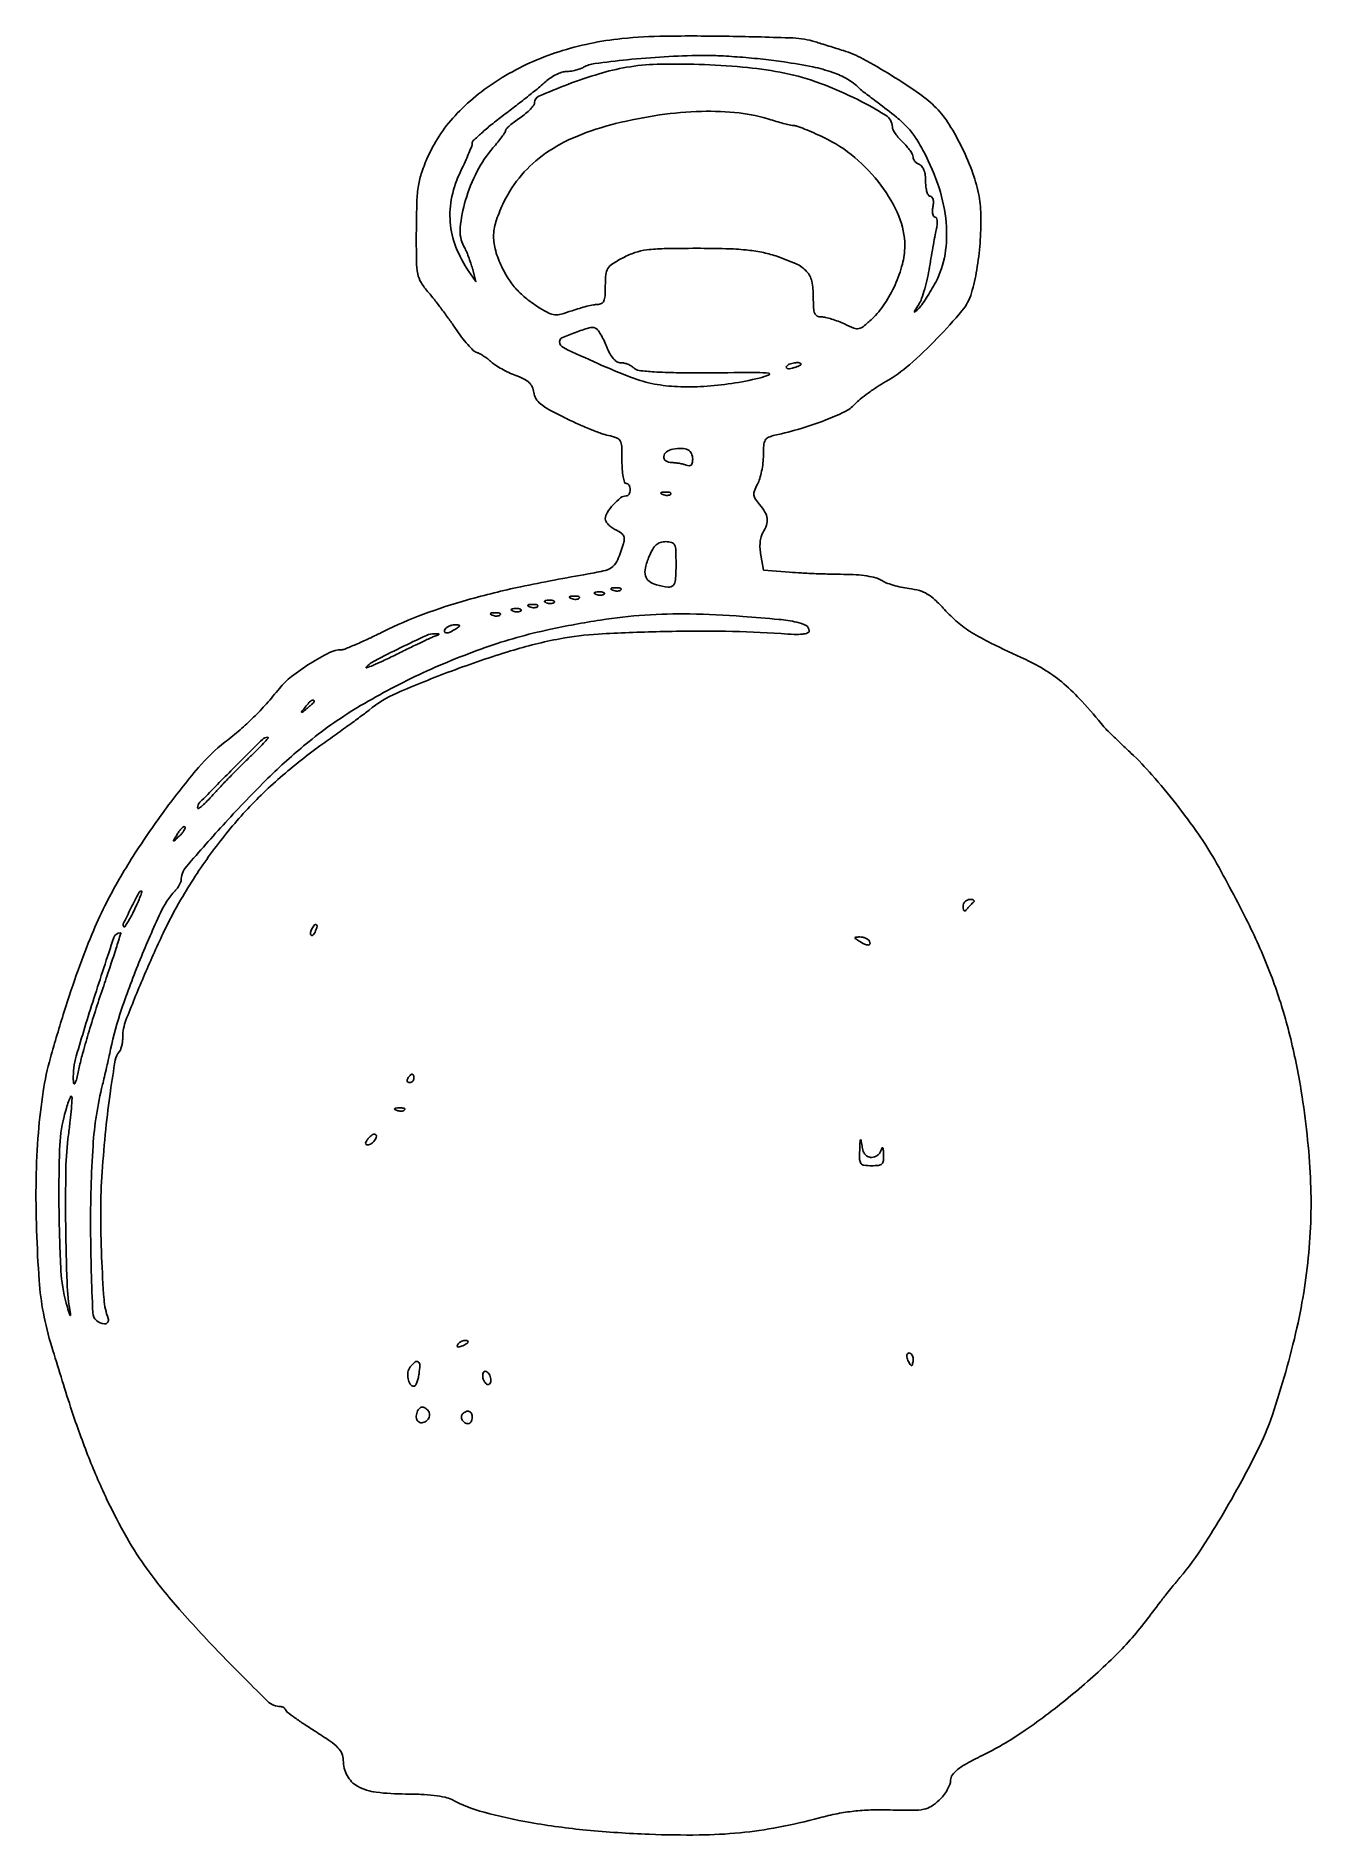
# Model space of a CAD drawing. Extents: x 0 to 307, y 0 to 433.
import ezdxf

# ---------------------------------------------------------------- set-up
doc = ezdxf.new("R2010")
doc.units = 0

msp = doc.modelspace()

# ---------------------------------------------------------------- linework, layer by layer
for points in [[(141, 431.91254, 0.052435), (125.814424, 428.743018, 0.058639), (112.220819, 422.546805, 0.06367), (101.410488, 413.947152, 0.087114), (94.423382, 403.686756, 0.021981), (92.876419, 399.814786, 0.044259), (92.070851, 396.629166, 0.031768), (91.696998, 392.73499, 0.006727), (91.569107, 385.9123, 0.004183), (91.592257, 378.389226, 0.045324), (91.901312, 375.370668, 0.091224), (92.722356, 373.282121, 0.039311), (94.503907, 370.864591, -0.012146), (95.899442, 369.171561, -0.005501), (97.648023, 366.890794, -0.005443), (99.441038, 364.442924, -0.007422), (101, 362.195508, 0.015021), (102.455382, 360.164032, 0.018612), (103.934154, 358.368357, 0.017182), (105.263964, 356.970617, 0.116934), (106.073715, 356.48178, -0.047335), (106.811938, 356.165378, -0.019287), (107.750997, 355.604921, -0.018879), (108.720816, 354.920715, -0.022871), (109.573715, 354.205391, 0.042895), (110.589298, 353.420615, 0.016854), (112.109154, 352.512765, 0.016536), (113.827321, 351.636367, 0.019829), (115.5, 350.931229, -0.026372), (117.473568, 350.068675, -0.073226), (118.710499, 349.202392, -0.097918), (119.437681, 348.180412, -0.076649), (119.80181, 346.865827, 0.110726), (120.316695, 345.399887, 0.082188), (121.455149, 344.107955, 0.045873), (123.537131, 342.705567, 0.010521), (127.30181, 340.745383, 0.00928), (130.296048, 339.334105, 0.009284), (133.340219, 338.035105, 0.009154), (136.037324, 337, 0.035973), (137.75, 336.514501, -0.036934), (139.718219, 335.952478, -0.184262), (140.569049, 335.211618, -0.112797), (140.929574, 333.884709, -0.010164), (141, 330.420545, 0.017357), (141.072155, 328.342681, 0.02826), (141.29375, 326.592285, 0.027631), (141.609154, 325.290355, 0.330798), (142, 325, -0.148195), (142.381354, 324.884432, -0.098894), (142.70625, 324.559375, -0.082425), (142.925306, 324.073457, -0.064853), (143, 323.5, -0.064853), (142.925306, 322.926543, -0.082425), (142.70625, 322.440625, -0.098894), (142.381354, 322.115568, -0.148195), (142, 322, 0.171132), (140.674402, 321.532607, 0.039259), (138.92136, 319.878265, 0.039953), (137.435335, 317.947708, 0.145042), (137, 316.478561, 0.133156), (137.180477, 315.812884, 0.056668), (137.738595, 315.067519, 0.050545), (138.552492, 314.362475, 0.046365), (139.514365, 313.811501, -0.03919), (140.714077, 313.146928, -0.116123), (141.355104, 312.466212, -0.1397), (141.560178, 311.651416, -0.067734), (141.380834, 310.58294, -0.018258), (140.01394, 306.694978, -0.122003), (138.835955, 305.035789, -0.118592), (137.005444, 304.09552, -0.016852), (132.836398, 303.229823, 0.008757), (116.649457, 300.141036, 0.017105), (103.892523, 297.015493, 0.020787), (93.250612, 293.535476, 0.025453), (83.64835, 289.379008, -0.005445), (80.162345, 287.701447, -0.00765), (77.013216, 286.286334, -0.004842), (74.350049, 285.168697, -0.097219), (73.490636, 285, 0.118082), (70.688954, 284.328988, 0.022341), (66.081467, 281.722486, 0.024855), (61.564589, 278.570934, 0.058673), (58.638864, 275.699047, -0.012766), (55.522287, 272.021376, -0.01588), (52.433953, 268.773918, -0.016159), (49.192745, 265.775931, -0.014103), (45.617305, 262.84946, 0.052535), (39.170446, 256.689006, 0.017377), (31.047113, 246.401524, 0.01754), (23.046307, 234.670572, 0.023667), (16.707316, 223.5, 0.020033), (13.558374, 216.611567, 0.011198), (10.256793, 208.005396, 0.010024), (6.911091, 198.038808, 0.007565), (3.622557, 186.965996, 0.03041), (1.862882, 178.820593, 0.017834), (0.705155, 168.910595, 0.016106), (0.161048, 157.683189, 0.012673), (0.272206, 145.505327, 0.008631), (0.89955, 133.389652, 0.030339), (1.908617, 125.65052, 0.025807), (3.921735, 117.491904, 0.005002), (8.460584, 103, 0.014711), (12.549973, 91.546882, 0.017211), (17.11608, 80.948076, 0.018646), (21.958098, 71.613058, 0.028999), (26.878332, 64, 0.022851), (34.672916, 54.310451, 0.012189), (45.130055, 43.029224, 0.005565), (55.799809, 32.308451, 0.196641), (58.998174, 31, -0.091177), (59.342357, 30.936711, -0.066103), (59.685922, 30.750927, -0.064592), (59.976826, 30.47624, -0.077779), (60.166667, 30.152093, 0.138839), (60.53745, 29.664837, 0.005336), (62.384896, 28.30725, 0.00919), (64.639528, 26.749236, 0.006314), (67.25, 25.062452, -0.010403), (70.823961, 22.71145, -0.048225), (72.713904, 21.122706, -0.087787), (73.673946, 19.720217, -0.105232), (74.015313, 18.160358, 0.119379), (74.946166, 14.411627, 0.148582), (77.449591, 11.860844, 0.094963), (81.93197, 10.423023, 0.03009), (88.972506, 9.993839, -0.012276), (92.653311, 9.900791, -0.017879), (95.887349, 9.623346, -0.019584), (98.4981, 9.200696, -0.070441), (100.084682, 8.63891, 0.054754), (107.871862, 5.604555, 0.022149), (119.015408, 3.137528, 0.019665), (132.456759, 1.322023, 0.014231), (147.538631, 0.318041, 0.012032), (159.543005, 0.1506, 0.021485), (169.40009, 0.674299, 0.023355), (178.592844, 1.995489, 0.017839), (188.5, 4.26422, -0.01617), (192.773495, 5.257863, -0.021375), (196.72288, 5.868387, -0.020706), (200.807922, 6.151626, -0.013802), (205.5, 6.152644, 0.006403), (211.018375, 6.072182, 0.049647), (213.581271, 6.322697, 0.091598), (215.361313, 7.032295, 0.048269), (217.25, 8.493528, 0.037823), (218.303472, 9.646712, 0.035428), (219.196757, 10.969936, 0.037426), (219.817279, 12.260568, 0.091833), (220.015554, 13.290469, -0.152937), (220.433515, 14.592742, -0.075364), (221.649349, 15.860413, -0.039865), (223.939955, 17.34853, -0.008881), (228.085806, 19.5, 0.036259), (237.950636, 25.32531, 0.020968), (248.942725, 33.643982, 0.020964), (259.206873, 42.860677, 0.036029), (266.827138, 51.459006, -0.000367), (270.370137, 56.082324, -0.00306), (271.98845, 58.164376, -0.005108), (273.305268, 59.802588, -0.002094), (275.124301, 62, 0.031209), (280.913751, 69.886278, 0.013512), (287.653997, 81.033482, 0.013433), (293.738762, 92.442589, 0.034091), (297.35023, 101.106709, 0.025798), (303.258973, 122.033502, 0.035706), (306.215454, 141.305475, 0.036238), (306.377266, 160.579028, 0.027778), (303.863335, 181.5, 0.021475), (300.913832, 194.810072, 0.02647), (296.988185, 206.900751, 0.023734), (291.443898, 219.507404, 0.012805), (283.497052, 234.5, 0.02486), (279.597485, 240.682517, 0.013183), (274.195337, 247.956509, 0.013183), (268.4166, 254.936564, 0.02483), (263.338323, 260.199615, -0.002017), (261.115208, 262.302649, -0.002669), (259.108668, 264.236762, -0.001914), (257.442143, 265.872859, -0.026241), (256.871441, 266.5, 0.013296), (251.586488, 272.618448, 0.030692), (247.22808, 276.848093, 0.037327), (242.961831, 279.987674, 0.031915), (238.05221, 282.644346, -0.005453), (229.706128, 286.605112, -0.024896), (225.004223, 289.196906, -0.039063), (221.675241, 291.632529, -0.03148), (218.5, 294.727964, 0.020148), (216.227903, 297.045596, 0.055825), (214.404031, 298.413479, 0.065159), (212.49265, 299.225717, 0.035926), (210, 299.730668, -0.021504), (208.118152, 300.055738, -0.018841), (206.185127, 300.552885, -0.019257), (204.472993, 301.135353, -0.052295), (203.332348, 301.716085, 0.079777), (202.014093, 302.298785, 0.024954), (199.89311, 302.7444, 0.022496), (197.277527, 303.039113, 0.016058), (194.332348, 303.142544, -0.005598), (191.264624, 303.186071, -0.003518), (187.680172, 303.302321, -0.003531), (184.154074, 303.466464, -0.006454), (181.281004, 303.657764), (175.062008, 304.152547), (174.389854, 307.735434, -0.031896), (174.197229, 309.31072, -0.03611), (174.218973, 310.832996, -0.039671), (174.441492, 312.162997, -0.078454), (174.85885, 313.145591, 0.0563), (175.727741, 314.963947, 0.112243), (175.901498, 316.54099, 0.105125), (175.377008, 318.106402, 0.04545), (174.086777, 319.899946, -0.030055), (173.062505, 321.235189, -0.123471), (172.716875, 322.186269, -0.119295), (172.854928, 323.205743, -0.027206), (173.580616, 324.802955, 0.047782), (174.121477, 326.136265, 0.022167), (174.576164, 327.950584, 0.021722), (174.888481, 329.913457, 0.028232), (174.993839, 331.730948, -0.017923), (175.085141, 334.177751, -0.111558), (175.448067, 335.370672, -0.160878), (176.22573, 336.07258, -0.049234), (177.75, 336.572351, 0.016895), (184.094863, 338.207531, 0.021091), (189.853958, 340.168538, 0.022005), (194.499432, 342.211794, 0.087584), (197, 344.046879, -0.031429), (198.300519, 345.246304, -0.01271), (200.212472, 346.720173, -0.012518), (202.35644, 348.20677, -0.015538), (204.425437, 349.475754, 0.049256), (210.103536, 353.508221, 0.021517), (216.814459, 359.873673, 0.019232), (222.740304, 366.490995, 0.101011), (225.027958, 370.774453, 0.031774), (226.29804, 376.306831, 0.021121), (227.076894, 382.771552, 0.021301), (227.297592, 389.062411, 0.042933), (226.835373, 394, 0.041603), (225.360508, 399.493029, 0.026386), (222.789021, 405.605313, 0.026566), (219.677877, 411.245009, 0.053953), (216.556331, 415.22556, 0.047063), (212.5465, 418.629851, 0.014061), (205.836346, 423.042734, 0.013897), (198.913922, 427.059901, 0.050309), (194.223392, 429.029174, -0.000699), (192.579031, 429.534875, -0.000478), (190.712497, 430.113713, -0.000481), (188.914451, 430.675094, -0.000974), (187.5, 431.121231, 0.068005), (182.135533, 432.051386, 0.004717), (166.769711, 432.457909, 0.007201), (151.373957, 432.49815, 0.022305)], [(179.984328, 426.305062, -0.01319), (186.851971, 425.108396, -0.034524), (191.677697, 423.783665, -0.047849), (195.226659, 422.145027, -0.065812), (198, 419.994311, 0.031318), (198.358158, 419.674794, 0.001776), (199.528125, 418.762512, 0.002716), (200.931372, 417.688463, 0.001989), (202.5, 416.511071, -0.009612), (207.002015, 413.023359, -0.035132), (209.646012, 410.567223, -0.044532), (211.590244, 408.07744, -0.02305), (213.580372, 404.664262, -0.041599), (217.224363, 396.012571, -0.05627), (218.934325, 387.707922, -0.063383), (218.659727, 380.073326, -0.080633), (216.4222, 373.398939, -0.010838), (215.321832, 371.413422, -0.011184), (214.147473, 369.498438, -0.010965), (213.057908, 367.886529, -0.04608), (212.298337, 367, -0.006072), (211.420588, 366.168853, -0.671853), (211.312739, 366.219256, -0.126735), (211.408269, 366.526253, -0.002161), (212.349615, 368.033994, 0.054296), (213.03262, 369.433738, 0.015727), (213.776111, 371.723017, 0.015615), (214.456473, 374.372642, 0.016077), (214.962698, 377.033994, -0.002613), (215.397608, 379.711215, -0.002542), (215.864353, 382.408423, -0.002506), (216.298509, 384.774865, -0.009458), (216.605798, 386.25, 0.030872), (216.781921, 387.323824, 0.05697), (216.770459, 388.207349, 0.086555), (216.588763, 388.795831, 0.281784), (216.255249, 389, -0.261498), (215.917994, 389.18933, -0.087804), (215.704988, 389.734375, -0.0605), (215.643046, 390.542045, -0.036159), (215.755249, 391.5, 0.037491), (215.869548, 392.498847, 0.072403), (215.784949, 393.297256, 0.112088), (215.522036, 393.810555, 0.222095), (215.116577, 394, -0.262918), (214.687006, 394.242658, -0.059109), (214.327995, 395.037344, -0.046637), (214.081156, 396.178449, -0.029966), (214, 397.531385, 0.032025), (213.90248, 399.052367, 0.055587), (213.60306, 400.280592, 0.072248), (213.128124, 401.161597, 0.14238), (212.5, 401.638374, -0.065344), (211.926496, 401.949383, -0.06185), (211.440625, 402.402886, -0.066426), (211.111388, 402.923803, -0.108165), (211, 403.432675, 0.125176), (210.842381, 404.052402, 0.028296), (210.265625, 404.983289, 0.027612), (209.456977, 406.011403, 0.023735), (208.5, 407, -0.024843), (207.543067, 407.992943, -0.028425), (206.734375, 409.034027, -0.029366), (206.15972, 409.982193, -0.122141), (206, 410.626273, 0.262036), (204.37268, 413.518211, 0.022753), (196.683118, 417.721045, 0.028916), (187.603232, 421.526677, 0.038991), (179, 423.825709, 0.02305), (170.0135, 425.065466, 0.014766), (159.49681, 425.712758, 0.014718), (149.438872, 425.737998, 0.036388), (142.105171, 425.004627, 0.029609), (135.493565, 423.445303, 0.018564), (127.96819, 420.885003, 0.009904), (120.991007, 418.058764, 0.30008), (120, 416.556216, -0.160756), (119.785691, 415.906876, -0.030548), (118.973882, 414.94041, -0.029797), (117.844249, 413.884883, -0.023517), (116.506833, 412.878902, 0.01295), (115.168097, 411.915529, 0.018566), (114.037777, 410.988711, 0.014647), (113.17222, 410.177151, 0.197182), (113.006833, 409.784796, -0.146336), (112.873285, 409.353322, -0.009629), (112.118365, 408.273271, -0.013301), (111.144695, 407.008011, -0.009511), (109.991858, 405.643508, 0.061997), (106.174131, 400.023411, 0.04657), (103.399903, 393.0734, 0.048143), (102.117912, 386.425622, 0.147478), (103.013388, 381.974984, -0.021395), (103.535524, 380.890243, -0.010504), (104.110937, 379.469525, -0.010402), (104.647827, 377.966174, -0.014886), (105.055947, 376.610613), (105.892331, 373.5), (104.206103, 375.927853, -0.059296), (101.099513, 381.771866, -0.072528), (99.718243, 387.797504, -0.073034), (100.119287, 393.932823, -0.061245), (102.255179, 400.099672, 0.006933), (103.306491, 402.321876, 0.009295), (104.193709, 404.366334, 0.006863), (104.876945, 406.091333, 0.0911), (105, 406.761112, -0.20579), (105.268533, 407.385925, -0.007468), (107.217218, 409.179713, -0.012598), (109.655545, 411.249806, -0.008383), (112.547976, 413.503652, 0.003425), (115.628231, 415.855144, 0.003541), (118.64191, 418.222984, 0.003419), (121.22328, 420.309916, 0.015175), (122.693999, 421.592212, -0.039904), (123.862763, 422.513697, -0.034111), (125.224336, 423.292712, -0.035543), (126.566851, 423.829605, -0.077499), (127.659592, 424, 0.035341), (128.693023, 424.073136, 0.024612), (129.841748, 424.294677, 0.024922), (130.928152, 424.618362, 0.04615), (131.763569, 425.003156, -0.098938), (134.443026, 425.910875, -0.007082), (142.285423, 426.818638, -0.010428), (151.185452, 427.53413, -0.010873), (159.984328, 427.8653, -0.016121), (164.048361, 427.798787, -0.007313), (169.359113, 427.462544, -0.007232), (174.955045, 426.944469, -0.009839)], [(176.784947, 412.403361, 0.007637), (178.514584, 411.865997, 0.008998), (180.168113, 411.412006, 0.00806), (181.573837, 411.077164, 0.054321), (182.284947, 410.999211, -0.086867), (183.042764, 410.866045, -0.007325), (184.905578, 410.160845, -0.009555), (187.113354, 409.238704, -0.007244), (189.5, 408.146305, -0.064056), (196.948548, 403.354424, -0.057204), (203.267066, 396.665162, -0.06058), (207.559871, 389.195509, -0.10102), (208.990231, 382.111625, -0.06388), (208.41046, 377.666811, -0.041011), (206.677087, 372.755219, -0.040699), (204.137847, 368.13574, -0.058234), (201.127788, 364.564163, -0.014935), (199.059593, 362.734409, -0.127921), (197.950792, 362.212438, -0.139577), (196.770425, 362.321153, -0.018944), (194.467382, 363.314163, 0.019079), (192.969628, 363.959474, 0.017828), (191.393088, 364.504785, 0.018134), (189.959357, 364.887868, 0.056267), (188.966073, 365, -0.112424), (187.947159, 365.232032, -0.186491), (187.351448, 365.866077, -0.08423), (187.066373, 367.156475, -0.012342), (187, 369.845012, 0.051794), (186.611845, 373.582051, 0.134589), (185.38609, 375.968098, 0.103241), (182.884995, 377.764673, 0.023567), (178, 379.659578, 0.031969), (174.609427, 380.557893, 0.024634), (170.822412, 381.114066, 0.017777), (165.954047, 381.411465, 0.006365), (159, 381.5, 0.004562), (151.111238, 381.428027, 0.027249), (147.010537, 381.129253, 0.049056), (144.121161, 380.46719, 0.041861), (141.25, 379.229676, 0.019418), (138.709888, 377.743231, 0.110594), (137.613884, 376.640226, 0.117739), (137.127108, 375.207524, 0.023286), (137, 372.479676, -0.014581), (136.929941, 370.077763, -0.084687), (136.645401, 368.847522, -0.177068), (136.072372, 368.228415, -0.118938), (135.125727, 368, 0.047785), (134.130497, 367.904667, 0.012304), (132.55199, 367.558963, 0.012411), (130.762707, 367.073327, 0.012335), (128.996028, 366.498599, -0.017131), (126.368612, 365.671636, -0.088449), (124.857174, 365.528789, -0.096066), (123.448778, 365.924271, -0.022073), (121.283013, 367.134105, -0.027699), (118.098805, 369.354677, -0.042744), (115.644177, 371.640385, -0.043895), (113.65939, 374.262941, -0.03134), (111.901666, 377.5, -0.044628), (110.511743, 381.360413, -0.076281), (110.156474, 384.759859, -0.069868), (110.830895, 388.311677, -0.031976), (112.633084, 392.682487, -0.064012), (116.875588, 399.117652, -0.062439), (122.639819, 404.332151, -0.055633), (130.119334, 408.413372, -0.036202), (139.483468, 411.474782, -0.02474), (150.047343, 413.551758, -0.029953), (160.109857, 414.40688, -0.032932), (169.19237, 414.03473, -0.052475)], [(137.290427, 357.942562, 0.027314), (138.086867, 356.200949, 0.05815), (138.921579, 354.980046, 0.080795), (139.797883, 354.251341, 0.133906), (140.719555, 354, -0.05624), (141.531175, 353.90842, -0.038797), (142.415009, 353.632812, -0.039103), (143.234584, 353.228798, -0.06232), (143.85069, 352.75, 0.167595), (145.111376, 352.136319, 0.014537), (148.719108, 351.804037, 0.013196), (154.053491, 351.609878, 0.003811), (162.30069, 351.590336, -0.000955), (173.413424, 351.627481, -0.02729), (176.275006, 351.475292, -0.783292), (176.329885, 351.068686, -0.033617), (174, 350.325432, -0.023), (167.378072, 349.01339, -0.023166), (160.679494, 348.319044, -0.024338), (154.338419, 348.266433, -0.035796), (148.803219, 348.88859, -0.04588), (143.311273, 350.439244, -0.013336), (135.180626, 353.815213, -0.005835), (126.919702, 357.622802, -0.289513), (126, 359.078029, -0.295413), (126.561841, 359.945985, -0.015256), (129.794313, 361.279678, -0.018667), (133.087881, 362.383849, -0.164601), (134.600344, 362.323121, -0.140421), (135.135322, 361.920277, -0.023913), (135.861384, 360.855658, -0.024469), (136.613828, 359.484165, -0.019645)], [(184, 353.616631, -0.269441), (183.897105, 353.439552, -0.023164), (183.412095, 353.192137, -0.025605), (182.765536, 352.938235, -0.016806), (181.99862, 352.70989, -0.033809), (181.266748, 352.570513, -0.095442), (180.749762, 352.606613, -0.238295), (180.53149, 352.80112, -0.236417), (180.557637, 353.093259, -0.164455), (181.226012, 353.646277, -0.05364), (182.480663, 353.977438, -0.060354), (183.638289, 354.01255, -0.388023)], [(158, 330.786022, -0.048393), (157.913686, 329.89631, -0.165319), (157.62815, 329.398879, -0.200308), (157.139891, 329.233467, -0.074554), (156.418213, 329.393011, 0.03151), (155.674419, 329.625874, 0.017174), (154.7376, 329.821697, 0.017054), (153.767949, 329.955983, 0.025883), (152.918213, 330, -0.148446), (151.531102, 330.421102, -0.277791), (151.049133, 331.446465, -0.214805), (151.713256, 332.591206, -0.115886), (153.25, 333.225009, -0.040295), (155.424468, 333.399099, -0.118984), (156.871322, 333.048844, -0.169709), (157.700696, 332.176611, -0.106399)], [(152.729167, 322.395833, -0.126455), (152.402231, 322.202593, -0.060344), (151.916927, 322.123424, -0.05415), (151.359369, 322.160852, -0.051402), (150.8125, 322.316886, -0.054073), (150.395823, 322.538436, -0.470617), (150.37858, 322.720685, -0.168741), (150.670344, 322.862007, -0.018894), (151.416667, 322.921053, -0.028489), (152.112848, 322.910055, -0.077125), (152.592839, 322.799335, -0.208169), (152.77538, 322.614691, -0.296942)], [(154, 305.5, -0.016227), (153.880364, 301.814571, -0.176517), (153.291775, 300.476248, -0.24038), (152.080766, 300.054376, -0.03137), (149.319175, 300.612196, -0.09486), (147.548723, 301.470009, -0.171336), (146.661261, 302.792359, -0.123362), (146.649254, 304.721854, -0.03915), (147.554208, 307.475496, -0.029678), (148.398396, 309.200502, -0.082427), (149.243297, 310.247589, -0.107457), (150.23676, 310.807581, -0.074937), (151.51342, 311, -0.068881), (152.932165, 310.80362, -0.221286), (153.636974, 310.197032, -0.097823), (153.941345, 308.894626, -0.008639)], [(136.729167, 298.395833, -0.126455), (136.402231, 298.202593, -0.060344), (135.916927, 298.123424, -0.05415), (135.359369, 298.160852, -0.051402), (134.8125, 298.316886, -0.054073), (134.395823, 298.538436, -0.470617), (134.37858, 298.720685, -0.168741), (134.670344, 298.862007, -0.018894), (135.416667, 298.921053, -0.028489), (136.112848, 298.910055, -0.077125), (136.592839, 298.799335, -0.208169), (136.77538, 298.614691, -0.296942)], [(140.729167, 299.395833, -0.126455), (140.402231, 299.202593, -0.060344), (139.916927, 299.123424, -0.05415), (139.359369, 299.160852, -0.051402), (138.8125, 299.316886, -0.054073), (138.395823, 299.538436, -0.470617), (138.37858, 299.720685, -0.168741), (138.670344, 299.862007, -0.018894), (139.416667, 299.921053, -0.028489), (140.112848, 299.910055, -0.077125), (140.592839, 299.799335, -0.208169), (140.77538, 299.614691, -0.296942)], [(116.729167, 294.395833, -0.126455), (116.402231, 294.202593, -0.060344), (115.916927, 294.123424, -0.05415), (115.359369, 294.160852, -0.051402), (114.8125, 294.316886, -0.054073), (114.395823, 294.538436, -0.470617), (114.37858, 294.720685, -0.168741), (114.670344, 294.862007, -0.018894), (115.416667, 294.921053, -0.028489), (116.112848, 294.910055, -0.077125), (116.592839, 294.799335, -0.208169), (116.77538, 294.614691, -0.296942)], [(120.729167, 295.395833, -0.126455), (120.402231, 295.202593, -0.060344), (119.916927, 295.123424, -0.05415), (119.359369, 295.160852, -0.051402), (118.8125, 295.316886, -0.054073), (118.395823, 295.538436, -0.470617), (118.37858, 295.720685, -0.168741), (118.670344, 295.862007, -0.018894), (119.416667, 295.921053, -0.028489), (120.112848, 295.910055, -0.077125), (120.592839, 295.799335, -0.208169), (120.77538, 295.614691, -0.296942)], [(124.729167, 296.395833, -0.126455), (124.402231, 296.202593, -0.060344), (123.916927, 296.123424, -0.05415), (123.359369, 296.160852, -0.051402), (122.8125, 296.316886, -0.054073), (122.395823, 296.538436, -0.470617), (122.37858, 296.720685, -0.168741), (122.670344, 296.862007, -0.018894), (123.416667, 296.921053, -0.028489), (124.112848, 296.910055, -0.077125), (124.592839, 296.799335, -0.208169), (124.77538, 296.614691, -0.296942)], [(130.729167, 297.395833, -0.126455), (130.402231, 297.202593, -0.060344), (129.916927, 297.123424, -0.05415), (129.359369, 297.160852, -0.051402), (128.8125, 297.316886, -0.054073), (128.395823, 297.538436, -0.470617), (128.37858, 297.720685, -0.168741), (128.670344, 297.862007, -0.018894), (129.416667, 297.921053, -0.028489), (130.112848, 297.910055, -0.077125), (130.592839, 297.799335, -0.208169), (130.77538, 297.614691, -0.296942)], [(170.028371, 293.024493, -0.004553), (178.722275, 292.308395, -0.030167), (183.026255, 291.650848, -0.071828), (185.269089, 290.818577, -0.274622), (186, 289.588179, -0.313685), (185.630582, 289.057284, -0.062844), (184.444326, 288.780261, -0.034845), (182.434703, 288.711441, -0.009408), (179.25, 288.884363, 0.014946), (165.915484, 289.460354, 0.009079), (150.131311, 289.38333, 0.008562), (135.317568, 288.788069, 0.032292), (126.103338, 287.659762, 0.027721), (114.234751, 284.732214, 0.015072), (100.009987, 279.901076, 0.01335), (86.880141, 274.592097, 0.069149), (80.219435, 270.517334, -0.013104), (79.097437, 269.644939, -0.001187), (76.233779, 267.546847, -0.001539), (72.804359, 265.062864, -0.001203), (69.065772, 262.386089, 0.024772), (58.85542, 254.321774, 0.028388), (49.972353, 245.625117, 0.028328), (42.116003, 235.961364, 0.024471), (34.98094, 225, 0.021403), (30.723699, 216.927268, 0.01054), (25.975274, 206.334577, 0.006901), (21.75442, 195.964242, 0.093454), (21, 191.963191, -0.028948), (20.939102, 190.912225, -0.028831), (20.757219, 189.873875, -0.030106), (20.491907, 188.988821, -0.09139), (20.17351, 188.45, 0.137583), (19.198623, 186.392761, 0.006749), (18.021147, 178.886023, 0.010493), (16.915775, 169.803388, 0.007281), (16.032069, 159.5, 0.017166), (15.685887, 150.063087, 0.010896), (15.899899, 139.063542, 0.008628), (16.496413, 128.878492, 0.067626), (17.486819, 124.25, -0.101932), (17.555287, 123.773405, -0.140008), (17.412194, 123.367187, -0.139273), (17.075362, 123.096395, -0.100429), (16.600284, 123, -0.400908), (13.7932, 125.681804, -0.009406), (13.258495, 145.606463, -0.018429), (13.840471, 165.784407, -0.044665), (16.139198, 180.5, 0.003261), (16.58867, 182.355117, 0.001757), (17.119642, 184.646875, 0.001749), (17.644397, 186.98629, 0.00275), (18.077097, 189, -0.030521), (20.704662, 198.59927, -0.014543), (25.18423, 210.598883, -0.01241), (30.070164, 221.803949, -0.075029), (33.565893, 227.072811, 0.022863), (34.114833, 227.73813, 0.02563), (34.578731, 228.426675, 0.02613), (34.909019, 229.046819, 0.109721), (35, 229.456427, -0.180126), (36.293737, 232.931111, -0.006731), (45.702297, 243.522597, -0.013118), (55.902179, 254.125724, -0.022176), (65.053318, 262.384735, -0.036876), (77.272654, 271.037197, -0.025714), (92.176711, 279.006085, -0.025369), (108.121894, 285.53923, -0.031797), (123.5, 289.870904, -0.01382), (135.843667, 292.15987, -0.022014), (146.51147, 293.356387, -0.021846), (157.301474, 293.615277, -0.013346)], [(101, 290, -0.03301), (99.680839, 289.266028, -0.110887), (98.722292, 289.050802, -0.372932), (98.366526, 289.359022, -0.175918), (98.5, 290, -0.101161), (98.859627, 290.382022, -0.052761), (99.433213, 290.701752, -0.049393), (100.116349, 290.916365, -0.053738), (100.809017, 290.984687, -0.012098), (101.761472, 290.953006, -0.343021), (101.935744, 290.800669, -0.295079), (101.842749, 290.569384, -0.010223)], [(111.729167, 293.395833, -0.126455), (111.402231, 293.202593, -0.060344), (110.916927, 293.123424, -0.05415), (110.359369, 293.160852, -0.051402), (109.8125, 293.316886, -0.054073), (109.395823, 293.538436, -0.470617), (109.37858, 293.720685, -0.168741), (109.670344, 293.862007, -0.018894), (110.416667, 293.921053, -0.028489), (111.112848, 293.910055, -0.077125), (111.592839, 293.799335, -0.208169), (111.77538, 293.614691, -0.296942)], [(96, 288.278889, 0.019713), (95.044033, 287.876277, 0.001611), (92.590625, 286.717502, 0.002161), (89.673385, 285.312641, 0.001661), (86.5, 283.754431, -0.005132), (83.496459, 282.305402, -0.010991), (81.14375, 281.262478, -0.015021), (79.602932, 280.673278, -0.788803), (79.5, 280.83378, -0.081594), (81.576163, 282.387529, -0.006561), (87.698266, 285.470538, -0.005337), (93.992352, 288.454587, -0.113698), (96, 288.873316, -0.004808), (96.911474, 288.84558, -0.402535), (97, 288.753438, -0.308216), (96.916868, 288.631388, -0.003925)], [(67, 272.622445, -0.184603), (66.91885, 272.410139, -0.013803), (66.485938, 271.952641, -0.017649), (65.920402, 271.425681, -0.012436), (65.25, 270.872445, -0.001576), (64.120493, 269.99236, -0.377591), (64, 270, -0.377591), (63.99236, 270.120493, -0.001576), (64.872445, 271.25, -0.017685), (65.76332, 272.306759, -0.065617), (66.426111, 272.869516, -0.241985), (66.806605, 272.90695, -0.307699)], [(51.5, 259.186373, 0.005606), (49.312107, 257.058036, 0.003807), (46.867188, 254.588409, 0.003835), (44.542782, 252.167609, 0.007674), (42.75, 250.212322, -0.0113), (41.309906, 248.664379, -0.023224), (40.101562, 247.533176, -0.031973), (39.237052, 246.886718, -0.59568), (39, 247.015091, -0.19596), (39.544761, 248.351692, -0.001902), (47.012306, 255.933018, -0.001817), (54.5553, 263.477863, -0.209183), (55.829165, 263.97117, -0.623642), (55.911108, 263.783969, -0.008201), (54.834192, 262.553743, -0.012161), (53.370819, 261.013369, -0.006579)], [(34.578723, 240.22619, -0.001428), (33.349181, 239.05524, -0.406252), (33.219485, 239.057007, -0.342804), (33.201648, 239.199081, -0.001303), (34.100391, 240.704522, -0.024195), (34.642413, 241.515455, -0.042367), (35.175905, 242.120955, -0.056956), (35.628468, 242.465039, -0.342991), (35.902621, 242.430712, -0.289503), (35.969679, 242.133352, -0.049795), (35.711038, 241.585822, -0.040938), (35.234722, 240.922345, -0.025624)], [(23.798397, 222.52194, -0.009614), (22.936645, 220.831673, -0.016807), (22.149908, 219.471274, -0.011595), (21.476792, 218.446385, -0.468305), (21.241632, 218.425034, -0.31675), (21.1223, 219.112402, -0.005001), (22.950798, 222.882162, -0.005253), (24.850635, 226.602703, -0.278959), (25.507327, 227, -0.514597), (25.618019, 226.845042, -0.008584), (25.197834, 225.68457, -0.014003), (24.599556, 224.239668, -0.00792)], [(225.4283, 224.25, 0.019542), (225.02775, 223.890763, 0.01106), (224.569889, 223.426563, 0.011028), (224.128314, 222.937434, 0.017789), (223.776946, 222.5, -0.111066), (223.485745, 222.250498, -0.327207), (223.239691, 222.28649, -0.159858), (223.068396, 222.618706, -0.037587), (223.015313, 223.25, -0.092982), (223.13542, 223.922707, -0.098893), (223.490372, 224.489797, -0.101386), (224.027441, 224.867015, -0.102919), (224.666667, 225, -0.043317), (225.247958, 224.949546, -0.152297), (225.577897, 224.779687, -0.297449), (225.631514, 224.533999, -0.129577)], [(16.404281, 204.25, 0.005004), (14.626434, 198.891855, 0.004572), (12.90035, 193.335938, 0.004575), (11.449445, 188.345335, 0.014843), (10.616251, 185, -0.00487), (9.927904, 181.980698, -0.048984), (9.507533, 180.760522, -0.691322), (9.249665, 180.778248, -0.065333), (9.10041, 181.691917, -0.078725), (9.816994, 187.363546, -0.006957), (14.051221, 201.21239, -0.002944), (18.84768, 215.856552, -0.322641), (20.435234, 217, -0.506254), (20.53035, 216.870506, -0.000613), (19.39207, 213.254687, -0.003795), (18.056559, 209.13937, -0.002248)], [(67.345077, 217.456872, -0.035865), (67.083816, 216.899181, -0.069269), (66.786868, 216.507038, -0.118528), (66.50546, 216.335123, -0.281567), (66.276326, 216.390341, -0.156651), (66.142323, 216.651151, -0.070517), (66.133355, 217.040231, -0.059701), (66.242038, 217.490157, -0.049364), (66.458881, 217.933469, -0.030391), (67.120758, 218.871774, -0.36195), (67.525317, 218.954259, -0.344086), (67.696703, 218.564815, -0.029555)], [(200.5, 215, -0.175918), (200.633474, 214.359022, -0.372932), (200.277708, 214.050802, -0.110887), (199.319161, 214.266028, -0.03301), (198, 215, -0.010223), (197.157251, 215.569384, -0.295079), (197.064256, 215.800669, -0.343021), (197.238528, 215.953006, -0.012098), (198.190983, 215.984687, -0.053738), (198.883651, 215.916365, -0.049393), (199.566787, 215.701752, -0.052761), (200.140373, 215.382022, -0.101161)], [(91, 182, -0.105053), (90.918938, 181.618444, -0.099167), (90.688914, 181.29375, -0.09642), (90.345238, 181.076123, -0.093332), (89.940983, 181, -0.108972), (89.586039, 181.078288, -0.182303), (89.3746, 181.29375, -0.161196), (89.343488, 181.6179, -0.082592), (89.5, 182, -0.029505), (89.768994, 182.382774, -0.035638), (90.066025, 182.70625, -0.038439), (90.34829, 182.934461, -0.151918), (90.559017, 183, -0.210953), (90.727648, 182.92554, -0.081139), (90.870461, 182.70625, -0.061769), (90.967655, 182.382849, -0.042167)], [(7.937073, 168.45286, 0.028837), (7.320978, 160.213912, 0.00696), (7.279082, 146.529941, 0.006592), (7.606593, 132.910247, 0.034963), (8.403465, 125.5, -0.062866), (8.428589, 125.012163, -0.794572), (8.330002, 124.996875, -0.023027), (7.967726, 126.035038, -0.004156), (7.399734, 128, -0.055418), (6.129273, 135.756272, -0.010114), (5.671693, 150.321655, -0.010204), (5.806247, 164.89855, -0.053908), (6.898928, 172.803977, -0.00917), (7.439205, 174.807493, -0.016641), (7.964912, 176.420733, -0.012638), (8.43634, 177.623422, -0.532537), (8.665133, 177.668201, -0.21605), (8.813289, 177.274398, -0.003281), (8.632663, 174.779796, -0.008148), (8.352919, 171.848262, -0.005216)], [(88.729167, 174.395833, -0.126455), (88.402231, 174.202593, -0.060344), (87.916927, 174.123424, -0.05415), (87.359369, 174.160852, -0.051402), (86.8125, 174.316886, -0.054073), (86.395823, 174.538436, -0.470617), (86.37858, 174.720685, -0.168741), (86.670344, 174.862007, -0.018894), (87.416667, 174.921053, -0.028489), (88.112848, 174.910055, -0.077125), (88.592839, 174.799335, -0.208169), (88.77538, 174.614691, -0.296942)], [(81.541119, 167.066531, -0.0641), (81.210125, 166.658556, -0.051744), (80.76321, 166.313294, -0.053409), (80.274058, 166.078415, -0.085443), (79.818538, 166, -0.176123), (79.485592, 166.121034, -0.256649), (79.374856, 166.405689, -0.110288), (79.548584, 166.879936, -0.030483), (80.020056, 167.524166, -0.055352), (80.961207, 168.432181, -0.241841), (81.698517, 168.568117, -0.400869), (81.97211, 168.085853, -0.076926)], [(200.993098, 163, 0.087652), (201.738284, 163.131645, 0.074398), (202.441241, 163.514062, 0.07508), (202.995939, 164.081368, 0.09243), (203.310674, 164.75, -0.049066), (203.507227, 165.282394, -0.602595), (203.676084, 165.28821, -0.109045), (203.813383, 164.849555, -0.010989), (203.883999, 163.75, -0.035978), (203.838625, 162.226196, -0.178739), (203.468014, 161.4695, -0.163078), (202.671638, 161.096225, -0.028758), (201, 161, -0.031222), (199.223601, 161.111034, -0.201682), (198.461987, 161.550014, -0.156628), (198.136736, 162.471926, -0.017094), (198.149832, 164.75, -0.002217), (198.242167, 166.82971, -0.117172), (198.352577, 167.210683, -0.703743), (198.481437, 167.188426, -0.005737), (198.716254, 165.75, 0.043806), (199.012763, 164.52725, 0.091779), (199.487492, 163.675559, 0.117017), (200.148265, 163.177112, 0.103694)], [(104, 118.606989, -0.2252), (103.911231, 118.419896, -0.029412), (103.544118, 118.154486, -0.029555), (103.042538, 117.875192, -0.020646), (102.448062, 117.618443, -0.036408), (101.868281, 117.443138, -0.155351), (101.512472, 117.474315, -0.32948), (101.393111, 117.674071, -0.1144), (101.507079, 118.011454, -0.115814), (102.098109, 118.603931, -0.080554), (102.973761, 118.969265, -0.115534), (103.708846, 118.972535, -0.349578)], [(92.213308, 111, -0.023938), (91.987972, 109.850627, -0.036197), (91.67336, 108.88125, -0.040182), (91.322759, 108.185038, -0.261734), (90.993489, 108, -0.252367), (90.116281, 108.472874, -0.098388), (89.581075, 109.790508, -0.085292), (89.549882, 111.388885, -0.136352), (90.105192, 112.626748, -0.04369), (91.29649, 113.830862, -0.353918), (92.019625, 113.847571, -0.241409), (92.397469, 113.044612, -0.027957)], [(211, 114.5, -0.024748), (210.971531, 113.925176, -0.039339), (210.884553, 113.440625, -0.046727), (210.758929, 113.096084, -0.289661), (210.606989, 113, -0.222225), (210.420671, 113.087111, -0.030693), (210.160341, 113.440625, -0.030395), (209.887494, 113.925442, -0.02136), (209.638374, 114.5, -0.055937), (209.488865, 115.074366, -0.100118), (209.516384, 115.559375, -0.147206), (209.710807, 115.877514, -0.184534), (210.031385, 116, -0.152681), (210.400789, 115.884506, -0.098158), (210.715469, 115.559375, -0.08088), (210.92777, 115.073532, -0.062722)], [(109.309017, 108.690983, -0.158106), (109.03073, 108.454864, -0.17101), (108.676563, 108.436698, -0.120394), (108.29172, 108.660702, -0.062696), (107.940983, 109.095492, -0.056471), (107.67312, 109.663357, -0.053919), (107.533826, 110.285684, -0.05826), (107.536106, 110.866893, -0.108741), (107.690983, 111.309017, -0.158106), (107.96927, 111.545136, -0.17101), (108.323437, 111.563302, -0.120394), (108.70828, 111.339298, -0.062696), (109.059017, 110.904508, -0.056471), (109.32688, 110.336643, -0.053919), (109.466174, 109.714316, -0.05826), (109.463894, 109.133107, -0.108741)], [(94.553851, 101.912868, -0.192303), (94.736692, 100.870277, -0.142112), (94.181284, 99.825712, -0.144105), (93.160061, 99.249738, -0.197735), (92.130806, 99.419157, -0.218223), (91.601218, 100.214383, -0.102493), (91.659875, 101.475747, -0.10433), (92.212035, 102.594009, -0.229991), (93.047972, 103, -0.105365), (93.416152, 102.921543, -0.05139), (93.834346, 102.680655, -0.047755), (94.235009, 102.328731, -0.050307)], [(105, 100.5, -0.06085), (104.929934, 99.926402, -0.079459), (104.723586, 99.440625, -0.097386), (104.417907, 99.1154, -0.156819), (104.059017, 99, -0.139398), (103.230079, 99.235684, -0.123736), (102.603969, 99.880661, -0.139481), (102.401415, 100.683432, -0.191124), (102.693853, 101.36052, -0.094876), (103.508765, 101.913511, -0.1934), (104.269246, 101.932483, -0.202875), (104.806289, 101.424643, -0.103624)]]:
    msp.add_lwpolyline(points, format="xyb", close=True)

doc.saveas('drawing.dxf')
